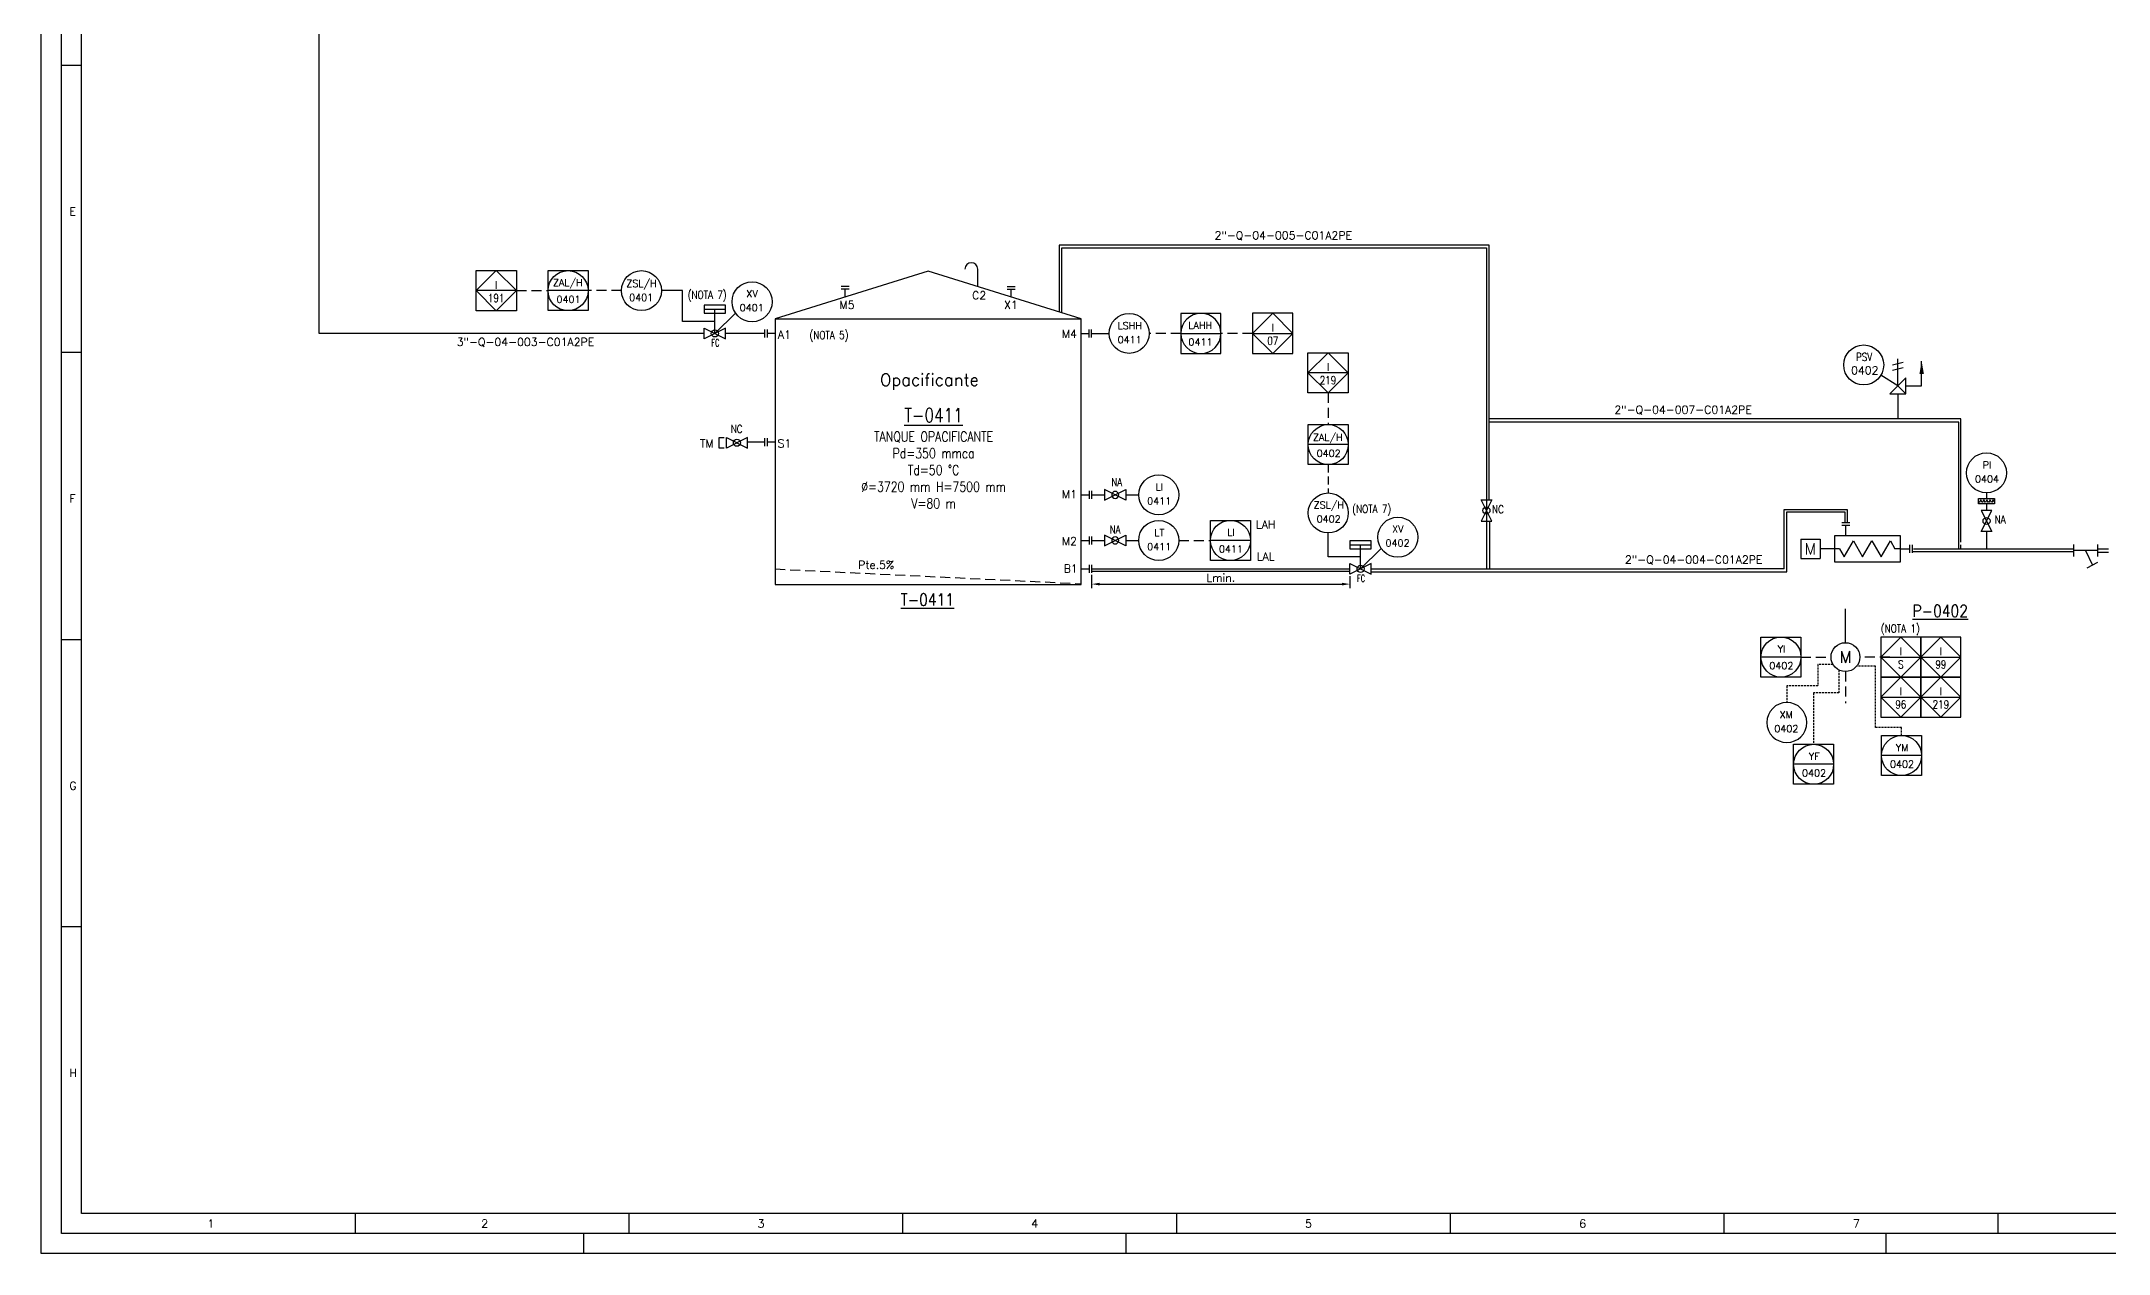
# Model space of a CAD drawing. Header units: millimetres. Extents: x 199 to 3946, y 1635 to 2230.
# Drawn here: x 2170 to 2687, y 1635 to 1938 of the extents above; entities that cross this region are included whole.
import ezdxf
from ezdxf.enums import TextEntityAlignment as Align

# ---------------------------------------------------------------- set-up
doc = ezdxf.new("R2010")
doc.units = ezdxf.units.MM
doc.linetypes.add('TRAZOS', pattern=[0.75, 0.5, -0.25])
for name, color, linetype in [('CAJETIN', 1, 'Continuous'), ('CONEXION INTRUMENTOS', 1, 'Continuous'), ('COTAS', 4, 'Continuous'), ('EQUIPOS', 5, 'Continuous'), ('EQUIPOS 02', 1, 'Continuous'), ('FORMATO', 7, 'Continuous'), ('INSTRUMENTOS', 1, 'Continuous'), ('TEX', 7, 'Continuous'), ('TEX EQUIPOS', 6, 'Continuous'), ('TEXTO-INSTRUMENTACION', 7, 'Continuous'), ('TEXTO-VALVULAS Y ACCESORIOS', 7, 'Continuous'), ('TUBERIA', 5, 'Continuous'), ('TUBERÍA2', 1, 'TRAZOS'), ('VALVULAS Y ACCESORIOS', 1, 'Continuous')]:
    doc.layers.add(name, color=color, linetype=linetype)
doc.styles.add('PY', font='ROMANS.shx')
doc.styles.add('PY1', font='ROMANS.shx', dxfattribs={"width": 0.8})
doc.styles.add('PY3', font='ROMANS.shx', dxfattribs={"width": 0.6})
doc.styles.add('TXT', font='txt')
doc.linetypes.add('SEÑAL_MECANICA2', pattern='A,4.411183,["o",PY,S=4.130212,R=360,X=0,Y=-1.374288],0.588817,-0.374158,["",PY,S=2,R=360,X=0,Y=-0.688262],-2.183682', length=7.55784)
doc.dimstyles.new('1-5', dxfattribs={"dimtxt": 2, "dimasz": 2, "dimexe": 1, "dimexo": 0.5, "dimgap": 0.6, "dimtad": 1, "dimdec": 0, "dimlfac": 5, "dimzin": 0, "dimdsep": 46, "dimtxsty": 'PY', "dimcen": 0.7, "dimclrd": 4, "dimclre": 4, "dimclrt": 7, "dimazin": 0, "dimtfac": 1, "dimtdec": 0, "dimtofl": 0, "dimtmove": 0, "dimatfit": 3, "dimfxl": 1, "dimtolj": 1, "dimtzin": 0, "dimarcsym": 0})

# ---------------------------------------------------------------- blocks, each defined once
blk = doc.blocks.new('VALV GLOB-V')
at = {"layer": 'INSTRUMENTOS', "color": 1, "flags": 128}
blk.add_lwpolyline([(5.7, -1.43), (5.7, 1.43), (0, -1.43), (0, 1.43)], close=True, dxfattribs=at)
at = {"layer": 'INSTRUMENTOS', "color": 1}
blk.add_circle((2.85, 0), 0.95, dxfattribs=at)
at = {"layer": 'INSTRUMENTOS', "color": 7, "linetype": 'SEÑAL_MECANICA2', "style": 'PY'}
blk.add_attdef('REF.', text='', height=2, dxfattribs=at).set_placement((3, -3.37), align=Align.MIDDLE)
blk = doc.blocks.new('SEÑAL CIR')
at = {"color": 1}
blk.add_circle((0, 5.7), 5.7, dxfattribs=at)
at = {"layer": 'INSTRUMENTOS', "linetype": 'Continuous', "style": 'PY', "flags": 4}
for p in [(0.18, 6.94), (0.13, 2.95)]:
    blk.add_attdef('---', text='', height=2, dxfattribs=at).set_placement(p, align=Align.CENTER)
blk = doc.blocks.new('SEÑAL CIRCU MARCO')
at = {"color": 1, "linetype": 'Continuous', "ltscale": 0.5}
blk.add_line((5.7, 5.7), (-5.7, 5.7), dxfattribs=at)
at = {"color": 1, "flags": 128}
blk.add_lwpolyline([(5.7, 0), (-5.7, 0), (-5.7, 11.4), (5.7, 11.4)], close=True, dxfattribs=at)
at = {"color": 1}
blk.add_circle((0, 5.7), 5.7, dxfattribs=at)
at = {"style": 'PY'}
for tag, p in [('XXX', (0.18, 7.98)), ('YYY', (0.13, 3.24))]:
    blk.add_attdef(tag, text='', height=2, dxfattribs=at).set_placement(p, align=Align.MIDDLE)
blk = doc.blocks.new('SECUENCIA PROGRAMADA EN SISTEMA DE CONTROL PLC')
at = {"layer": 'INSTRUMENTOS'}
blk.add_line((-5, 5), (5, 5), dxfattribs=at)
at = {"layer": 'INSTRUMENTOS', "flags": 128}
for points in [[(0, 0), (-5, 5), (0, 10), (5, 5)], [(-5, 0), (5, 0), (5, 10), (-5, 10)]]:
    blk.add_lwpolyline(points, close=True, dxfattribs=at)
at = {"layer": 'TEXTO-INSTRUMENTACION', "linetype": 'Continuous', "style": 'PY1', "width": 0.8}
for tag, p in [('XXX', (0.01, 6.43)), ('YYY', (0.01, 3.17))]:
    blk.add_attdef(tag, text='', height=2, dxfattribs=at).set_placement(p, align=Align.MIDDLE_CENTER)
blk = doc.blocks.new('DIAFRAGMA')
at = {"layer": 'INSTRUMENTOS', "color": 1, "ltscale": 0.1, "flags": 128}
blk.add_lwpolyline([(0, -2.25), (0, 2.25), (1.5, 2.25), (1.5, -2.25)], close=True, dxfattribs=at)
blk.add_lwpolyline([(0.46, -2.25), (1.12, -1.86), (0.38, -1.43), (1.12, -1), (0.38, -0.56), (1.12, -0.13), (0.38, 0.3), (1.12, 0.73), (0.38, 1.17), (1.12, 1.6), (0.38, 2.03), (0.75, 2.25)], dxfattribs=at)
blk = doc.blocks.new('*D18')
at = {"layer": 'COTAS', "color": 4, "lineweight": -2, "transparency": 16777216}
for p, q in [((2432.5, 1804.72), (2432.5, 1801.42)), ((2497.05, 1804.39), (2497.05, 1801.42)), ((2434.5, 1802.42), (2495.05, 1802.42))]:
    blk.add_line(p, q, dxfattribs=at)
at = {"layer": 'COTAS', "color": 4, "transparency": 16777216}
for points in [[(2434.5, 1802.75), (2434.5, 1802.08), (2432.5, 1802.42)], [(2495.05, 1802.75), (2495.05, 1802.08), (2497.05, 1802.42)]]:
    blk.add_solid(points, dxfattribs=at)
at = {"layer": 'Defpoints', "color": 0, "transparency": 16777216}
for p in [(2432.5, 1805.22), (2497.05, 1804.89), (2497.05, 1802.42)]:
    blk.add_point(p, dxfattribs=at)
at = {"layer": 'COTAS', "color": 7, "transparency": 16777216, "insert": (2464.78, 1804.02), "char_height": 2, "attachment_point": 5, "style": 'PY'}
blk.add_mtext('\\A1;Lmin.', dxfattribs=at)
blk = doc.blocks.new('MARCO-A1')
at = {"layer": 'FORMATO', "color": 5}
for p, q in [((5, 297), (10, 297)), ((5, 225.25), (10, 225.25)), ((5, 153.5), (10, 153.5)), ((5, 81.75), (10, 81.75)), ((78.42, 10), (78.42, 5)), ((146.83, 10), (146.83, 5)), ((215.25, 10), (215.25, 5)), ((283.67, 10), (283.67, 5)), ((352.08, 10), (352.08, 5)), ((420.5, 10), (420.5, 5)), ((488.92, 10), (488.92, 5))]:
    blk.add_line(p, q, dxfattribs=at)
at = {"layer": 'FORMATO', "color": 1, "linetype": 'Continuous'}
for p, q in [((135.5, 5), (135.5, 0)), ((271, 5), (271, 0)), ((461, 5), (461, 0))]:
    blk.add_line(p, q, dxfattribs=at)
at = {"layer": 'FORMATO', "color": 1}
blk.add_lwpolyline([(0, 594), (841, 594), (841, 0), (0, 0)], close=True, dxfattribs=at)
at = {"layer": 'FORMATO', "color": 5}
blk.add_lwpolyline([(5, 589), (836, 589), (836, 5), (5, 5)], close=True, dxfattribs=at)
at = {"layer": 'FORMATO', "color": 8, "linetype": 'Continuous'}
blk.add_lwpolyline([(10, 584), (831, 584), (831, 10), (10, 10)], close=True, dxfattribs=at)
at = {"layer": 'FORMATO', "color": 1, "style": 'PY'}
for s, p in [('E', (7, 259.42)), ('F', (7, 187.67)), ('G', (7, 115.92)), ('H', (7, 44.17)), ('1', (41.52, 6.5)), ('2', (109.93, 6.5)), ('3', (178.99, 6.5)), ('4', (247.4, 6.5)), ('5', (315.82, 6.5)), ('6', (384.34, 6.5)), ('7', (452.75, 6.5))]:
    blk.add_text(s, height=2, dxfattribs=at).set_placement(p)
blk = doc.blocks.new('BOMBA VOLUMETRICA')
at = {"layer": 'EQUIPOS', "linetype": 'Continuous'}
for p, q in [((-11.27, -4.05), (-11.27, -8.85)), ((-11.27, -4.05), (-6.47, -4.05)), ((-6.47, -4.05), (-6.47, -8.85)), ((-0.45, -8.45), (1.86, -4.45)), ((0, -3.12), (0, -0.67)), ((1.86, -4.45), (4.17, -8.45)), ((4.17, -8.45), (6.48, -4.45)), ((6.48, -4.45), (8.79, -8.45)), ((8.79, -8.45), (11.1, -4.45)), ((11.1, -4.45), (12.25, -6.45)), ((-11.27, -8.85), (-6.47, -8.85)), ((-1.61, -6.45), (-6.47, -6.45)), ((-1.61, -6.45), (-0.45, -8.45)), ((13.52, -6.45), (12.25, -6.45)), ((13.52, -6.45), (15.97, -6.45))]:
    blk.add_line(p, q, dxfattribs=at)
at = {"layer": 'EQUIPOS', "linetype": 'Continuous', "flags": 128}
blk.add_lwpolyline([(-2.78, -3.12), (13.52, -3.12), (13.52, -9.79), (-2.78, -9.79)], close=True, dxfattribs=at)
at = {"layer": 'VALVULAS Y ACCESORIOS', "ltscale": 0.1}
for p, q in [((1, 0), (-1, 0)), ((1, -0.67), (-1, -0.67)), ((15.97, -7.45), (15.97, -5.45)), ((16.64, -7.45), (16.64, -5.45))]:
    blk.add_line(p, q, dxfattribs=at)
at = {"layer": 'EQUIPOS 02', "style": 'PY'}
blk.add_text('M', height=2.8, dxfattribs=at).set_placement((-8.87, -6.45), align=Align.MIDDLE)
at = {"layer": 'TEX EQUIPOS', "linetype": 'Continuous', "style": 'PY1', "width": 0.8}
blk.add_attdef('REF_EQUIPO', text='', height=3, dxfattribs=at).set_placement((2.35, -13.59), align=Align.MIDDLE_CENTER)
blk = doc.blocks.new('FLECHA')
at = {"color": 1}
blk.add_solid([(-0.88, -5), (0.87, -5), (0, 0)], dxfattribs=at)
blk = doc.blocks.new('VALVULA SEGURIDAD P')
at = {"layer": 'CONEXION INTRUMENTOS'}
blk.add_line((0, 2), (-4.28, 4.59), dxfattribs=at)
at = {"layer": 'INSTRUMENTOS'}
for p, q in [((1.33, 7.8), (-1.33, 7.09)), ((1.33, 6.47), (-1.33, 5.76)), ((0, 2), (0, 8.67)), ((5.94, 2), (5.94, 8.12)), ((-2, 0), (2, 4)), ((0, 2), (2, 0)), ((2, 2), (5.94, 2))]:
    blk.add_line(p, q, dxfattribs=at)
at = {"layer": 'INSTRUMENTOS', "flags": 128}
blk.add_lwpolyline([(-2, 0), (2, 0), (2, 4)], dxfattribs=at)
at = {"layer": 'INSTRUMENTOS'}
blk.add_circle((-8.55, 7.18), 5, dxfattribs=at)
at = {"layer": 'TEX', "xscale": -0.6333336500001678, "yscale": 0.6333336500000541, "zscale": 0.63333365}
blk.add_blockref('FLECHA', (5.94, 8.12), dxfattribs=at)
at = {"layer": 'TEXTO-INSTRUMENTACION', "style": 'PY1', "width": 0.8}
blk.add_text('PSV', height=2, dxfattribs=at).set_placement((-8.43, 8.18), align=Align.CENTER)
at = {"layer": 'TEXTO-INSTRUMENTACION', "color": 7, "style": 'PY1', "width": 0.8}
blk.add_attdef('XXX', text='', height=2, dxfattribs=at).set_placement((-8.43, 5.18), align=Align.MIDDLE)
blk = doc.blocks.new('MANG-VAL')
at = {"layer": 'INSTRUMENTOS', "color": 1}
for p, q in [((0, 1.5), (0, -1.5)), ((6, 0), (0, 0)), ((3, 0), (4.8, -3.6)), ((6, 1.5), (6, -1.5)), ((3.46, -4.27), (6.14, -2.93))]:
    blk.add_line(p, q, dxfattribs=at)

msp = doc.modelspace()

# ---------------------------------------------------------------- linework, layer by layer
at = {"color": 4, "linetype": 'Continuous'}
for p, q in [((2531.82, 1887.1), (2424.41, 1887.1)), ((2424.41, 1887.1), (2424.41, 1870.59)), ((2531.82, 1823.51), (2531.82, 1887.1)), ((2649.24, 1842.89), (2531.88, 1842.89)), ((2649.24, 1811.22), (2649.24, 1842.89)), ((2606.26, 1805.47), (2606.26, 1820.5)), ((2606.26, 1820.5), (2620.74, 1820.5)), ((2620.74, 1820.5), (2620.74, 1817.7)), ((2531.99, 1806.19), (2531.99, 1818.15)), ((2637.66, 1810.56), (2677.84, 1810.56)), ((2683.84, 1810.44), (2686.66, 1810.44)), ((2432.52, 1805.61), (2497.06, 1805.61)), ((2502.39, 1805.47), (2606.26, 1805.47))]:
    msp.add_line(p, q, dxfattribs=at)
at = {"color": 1}
for p, q in [((2330.25, 1875.75), (2324.99, 1875.75)), ((2330.25, 1868.08), (2330.25, 1875.75)), ((2338.33, 1868.08), (2330.25, 1868.08)), ((2338.33, 1865.06), (2343.51, 1870.15)), ((2432.5, 1865.07), (2436.88, 1865.07)), ((2350.79, 1837.89), (2346.4, 1837.89)), ((2432.5, 1824.72), (2435.75, 1824.72)), ((2441.02, 1824.72), (2444.27, 1824.72)), ((2656.12, 1825.21), (2656.12, 1823.85)), ((2656.12, 1822.5), (2656.12, 1820.82)), ((2491.63, 1809.24), (2491.63, 1815.2)), ((2656.14, 1815.56), (2656.14, 1811.22)), ((2432.5, 1813.33), (2435.75, 1813.33)), ((2441.02, 1813.33), (2444.27, 1813.33)), ((2499.71, 1809.24), (2491.63, 1809.24)), ((2499.71, 1806.22), (2504.89, 1811.31)), ((2620.88, 1787.78), (2620.88, 1796.22))]:
    msp.add_line(p, q, dxfattribs=at)
at = {"color": 5, "linetype": 'Continuous'}
for p, q in [((2605.55, 1806.22), (2605.55, 1821.08)), ((2605.55, 1821.08), (2621.34, 1821.08)), ((2621.34, 1821.08), (2621.34, 1817.7))]:
    msp.add_line(p, q, dxfattribs=at)
at = {"color": 1, "flags": 128}
msp.add_lwpolyline([(2340.68, 1838.98), (2339.36, 1838.98), (2339.36, 1836.48), (2340.68, 1836.48)], dxfattribs=at)
at = {"color": 1}
msp.add_circle((2620.88, 1784.18), 3.6, dxfattribs=at)
at = {"layer": 'CAJETIN', "color": 1, "linetype": 'TRAZOS', "ltscale": 5}
for p, q in [((2288.73, 1875.75), (2296.65, 1875.75)), ((2314.99, 1875.75), (2306.65, 1875.75)), ((2454.81, 1865.07), (2446.88, 1865.07)), ((2472.74, 1865.07), (2464.81, 1865.07)), ((2491.58, 1850.18), (2491.62, 1842.28)), ((2454.27, 1813.33), (2462.19, 1813.33)), ((2353.44, 1806.2), (2429.85, 1802.52))]:
    msp.add_line(p, q, dxfattribs=at)
at = {"layer": 'CAJETIN', "color": 1, "linetype": 'TRAZOS', "ltscale": 4}
msp.add_line((2491.62, 1832.28), (2491.63, 1825.2), dxfattribs=at)
at = {"layer": 'EQUIPOS'}
for p, q in [((2391.64, 1880.6), (2353.44, 1868.73)), ((2429.85, 1868.73), (2391.64, 1880.6)), ((2353.44, 1868.73), (2353.44, 1802.31)), ((2429.85, 1806.22), (2429.85, 1868.73)), ((2429.85, 1802.31), (2429.85, 1806.22)), ((2432.5, 1806.22), (2453.21, 1806.22)), ((2453.21, 1806.22), (2497.05, 1806.22)), ((2502.38, 1806.22), (2591.59, 1806.22)), ((2353.44, 1802.31), (2429.85, 1802.31))]:
    msp.add_line(p, q, dxfattribs=at)
for points in [[(2425.09, 1870.21), (2425.09, 1886.47), (2531.17, 1886.47), (2531.17, 1806.22)], [(2649.72, 1812.88), (2649.72, 1843.68), (2531.77, 1843.68)]]:
    msp.add_lwpolyline(points, dxfattribs=at)
at = {"layer": 'EQUIPOS', "linetype": 'Continuous', "flags": 128}
msp.add_lwpolyline([(2404.02, 1876.75), (2404.02, 1881.14, 1), (2400.82, 1881.14, -1)], format="xyb", dxfattribs=at)
at = {"layer": 'EQUIPOS 02', "color": 5}
msp.add_line((2353.44, 1868.73), (2429.85, 1868.73), dxfattribs=at)
at = {"layer": 'TUBERIA', "linetype": 'Continuous'}
for p, q in [((2370.93, 1874.16), (2370.93, 1876.15)), ((2412.36, 1874.16), (2412.36, 1876.15)), ((2353.44, 1865.06), (2351.45, 1865.06)), ((2429.85, 1865.07), (2431.84, 1865.07)), ((2353.44, 1837.89), (2351.45, 1837.89)), ((2429.85, 1824.72), (2431.84, 1824.72)), ((2429.85, 1813.33), (2431.84, 1813.33)), ((2649.72, 1811.22), (2649.72, 1812.21)), ((2429.85, 1806.22), (2431.84, 1806.22)), ((2429.85, 1806.22), (2431.84, 1806.22))]:
    msp.add_line(p, q, dxfattribs=at)
at = {"layer": 'TUBERIA', "color": 5, "linetype": 'Continuous'}
for p, q in [((2335.67, 1865.08), (2239.44, 1865.06)), ((2350.79, 1865.06), (2341, 1865.08)), ((2350.79, 1865.06), (2341, 1865.08)), ((2637.93, 1811.22), (2645.92, 1811.22)), ((2645.86, 1811.22), (2677.86, 1811.24)), ((2683.82, 1811.22), (2686.66, 1811.22)), ((2605.55, 1806.22), (2591.42, 1806.22))]:
    msp.add_line(p, q, dxfattribs=at)
at = {"layer": 'TUBERIA', "color": 1, "lineweight": 30}
msp.add_line((2633.99, 1850), (2633.99, 1843.88), dxfattribs=at)
at = {"layer": 'TUBERIA', "color": 1, "linetype": 'TRAZOS', "ltscale": 5}
for p, q in [((2609.77, 1784.18), (2617.28, 1784.18)), ((2631.99, 1784.18), (2624.48, 1784.18)), ((2620.88, 1780.58), (2620.88, 1772.7))]:
    msp.add_line(p, q, dxfattribs=at)
at = {"layer": 'TUBERIA', "color": 5, "linetype": 'Continuous'}
msp.add_lwpolyline([(2239.44, 1865.06), (2239.44, 1965.62), (2770.76, 1965.62), (2770.76, 2076.34)], dxfattribs=at)
at = {"layer": 'TUBERÍA2'}
for points in [[(2617.79, 1782.34), (2613.98, 1782.34), (2613.98, 1777.02), (2606.24, 1777.02), (2606.24, 1772.82)], [(2619.26, 1780.96), (2619.26, 1775.22), (2612.94, 1775.22), (2612.94, 1762.39)], [(2634.91, 1764.58), (2634.91, 1766.56), (2628.37, 1766.56), (2628.37, 1781.87), (2623.64, 1781.87)]]:
    msp.add_lwpolyline(points, dxfattribs=at)
at = {"layer": 'VALVULAS Y ACCESORIOS', "ltscale": 0.1}
for p, q in [((2371.93, 1876.81), (2369.93, 1876.81)), ((2371.93, 1876.15), (2369.93, 1876.15)), ((2411.36, 1876.81), (2413.36, 1876.81)), ((2411.36, 1876.15), (2413.36, 1876.15)), ((2350.79, 1864.06), (2350.79, 1866.06)), ((2351.45, 1864.06), (2351.45, 1866.06)), ((2431.84, 1864.07), (2431.84, 1866.07)), ((2432.5, 1864.07), (2432.5, 1866.07)), ((2350.79, 1836.89), (2350.79, 1838.89)), ((2350.79, 1836.89), (2350.79, 1838.89)), ((2351.45, 1836.89), (2351.45, 1838.89)), ((2351.45, 1836.89), (2351.45, 1838.89)), ((2431.84, 1825.72), (2431.84, 1823.72)), ((2432.5, 1825.72), (2432.5, 1823.72)), ((2431.84, 1814.33), (2431.84, 1812.33)), ((2432.5, 1814.33), (2432.5, 1812.33)), ((2431.84, 1807.22), (2431.84, 1805.22)), ((2432.5, 1807.22), (2432.5, 1805.22))]:
    msp.add_line(p, q, dxfattribs=at)
at = {"layer": 'VALVULAS Y ACCESORIOS'}
for p, q in [((2335.67, 1871.1), (2341, 1871.1)), ((2338.33, 1865.06), (2338.33, 1871.1)), ((2497.05, 1812.27), (2502.38, 1812.27)), ((2499.71, 1806.22), (2499.71, 1812.27))]:
    msp.add_line(p, q, dxfattribs=at)
at = {"layer": 'VALVULAS Y ACCESORIOS', "flags": 128}
for points in [[(2335.67, 1872.1), (2335.67, 1870.1), (2341, 1870.1), (2341, 1872.1)], [(2335.67, 1863.73), (2335.67, 1866.39), (2341, 1863.73), (2341, 1866.39)], [(2497.05, 1813.27), (2497.05, 1811.27), (2502.38, 1811.27), (2502.38, 1813.27)], [(2497.05, 1804.89), (2497.05, 1807.55), (2502.38, 1804.89), (2502.38, 1807.55)]]:
    msp.add_lwpolyline(points, close=True, dxfattribs=at)

# ---------------------------------------------------------------- block references
msp.add_blockref('MARCO-A1', (2170.01, 1635.11))
ref = msp.add_blockref('SECUENCIA PROGRAMADA EN SISTEMA DE CONTROL PLC', (2283.7, 1870.72), dxfattribs=dict(xscale=-1.005571670621066, yscale=1.005571670621293, zscale=1.005571670621306))
ref.add_attrib('XXX', 'I', dxfattribs={"layer": 'TEXTO-INSTRUMENTACION', "linetype": 'Continuous', "height": 2.01, "style": 'TXT'}).set_placement((2283.69, 1877.19), align=Align.MIDDLE_CENTER)
ref.add_attrib('YYY', '191', dxfattribs={"layer": 'TEXTO-INSTRUMENTACION', "linetype": 'Continuous', "height": 2.011, "style": 'PY1', "width": 0.8}).set_placement((2283.69, 1873.91), align=Align.MIDDLE_CENTER)
ref = msp.add_blockref('SEÑAL CIRCU MARCO', (2301.65, 1870.75), dxfattribs=dict(xscale=0.8770999999999276, yscale=0.8770999999999276, zscale=0.8770999999999276))
ref.add_attrib('XXX', 'ZAL/H', dxfattribs={"height": 1.754, "style": 'PY'}).set_placement((2301.58, 1877.63), align=Align.MIDDLE)
ref.add_attrib('YYY', '0401', dxfattribs={"height": 1.754, "style": 'PY'}).set_placement((2301.76, 1873.59), align=Align.MIDDLE)
at = {"linetype": 'Continuous'}
ref = msp.add_blockref('SEÑAL CIR', (2319.99, 1870.75), dxfattribs=dict(at, xscale=0.8770999999999276, yscale=0.8770999999999276, zscale=0.8770999999999276))
ref.add_attrib('---', 'ZSL/H', dxfattribs={"layer": 'INSTRUMENTOS', "color": 7, "linetype": 'Continuous', "height": 1.754, "style": 'PY'}).set_placement((2319.99, 1876.66), align=Align.CENTER)
ref.add_attrib('---', '0401', dxfattribs={"layer": 'INSTRUMENTOS', "color": 7, "linetype": 'Continuous', "height": 1.754, "style": 'PY'}).set_placement((2319.92, 1873.16), align=Align.CENTER)
ref = msp.add_blockref('SEÑAL CIR', (2347.64, 1867.97), dxfattribs=dict(at, xscale=0.8770999999999276, yscale=0.8770999999999276, zscale=0.8770999999999276))
ref.add_attrib('---', 'XV', dxfattribs={"layer": 'INSTRUMENTOS', "color": 7, "linetype": 'Continuous', "height": 1.754, "style": 'PY'}).set_placement((2347.64, 1874.12), align=Align.CENTER)
ref.add_attrib('---', '0401', dxfattribs={"layer": 'INSTRUMENTOS', "color": 7, "linetype": 'Continuous', "height": 1.754, "style": 'PY'}).set_placement((2347.56, 1870.63), align=Align.CENTER)
ref = msp.add_blockref('VALV GLOB-V', (2335.67, 1865.06), dxfattribs=dict(at, xscale=0.9356729824555714, yscale=0.9356729824555714, zscale=0.9356729824555714))
ref.add_attrib('REF.', 'FC', dxfattribs={"layer": 'INSTRUMENTOS', "color": 7, "linetype": 'SEÑAL_MECANICA2', "height": 1.778, "style": 'PY3', "width": 0.6}).set_placement((2338.47, 1862.72), align=Align.MIDDLE)
ref = msp.add_blockref('SEÑAL CIR', (2441.88, 1860.07), dxfattribs=dict(at, xscale=0.8770999999999276, yscale=0.8770999999999276, zscale=0.8770999999999276))
ref.add_attrib('---', 'LSHH', dxfattribs={"layer": 'INSTRUMENTOS', "color": 7, "linetype": 'Continuous', "height": 1.754, "style": 'PY'}).set_placement((2442.04, 1866.15), align=Align.CENTER)
ref.add_attrib('---', '0411', dxfattribs={"layer": 'INSTRUMENTOS', "color": 7, "linetype": 'Continuous', "height": 1.754, "style": 'PY'}).set_placement((2441.99, 1862.66), align=Align.CENTER)
ref = msp.add_blockref('SEÑAL CIRCU MARCO', (2459.81, 1860.06), dxfattribs=dict(xscale=-0.8777884135909062, yscale=0.8777884135906788, zscale=0.8777884135908177))
ref.add_attrib('XXX', 'LAHH', dxfattribs={"height": 1.756, "style": 'PY'}).set_placement((2459.65, 1867.07), align=Align.MIDDLE)
ref.add_attrib('YYY', '0411', dxfattribs={"height": 1.756, "style": 'PY'}).set_placement((2459.7, 1862.91), align=Align.MIDDLE)
ref = msp.add_blockref('SECUENCIA PROGRAMADA EN SISTEMA DE CONTROL PLC', (2477.76, 1860.04), dxfattribs=dict(xscale=1.005571670621293, yscale=1.005571670621293, zscale=1.005571670621293))
ref.add_attrib('XXX', 'I', dxfattribs={"layer": 'TEXTO-INSTRUMENTACION', "linetype": 'Continuous', "height": 2.01, "style": 'TXT'}).set_placement((2477.77, 1866.51), align=Align.MIDDLE_CENTER)
ref.add_attrib('YYY', '07', dxfattribs={"layer": 'TEXTO-INSTRUMENTACION', "linetype": 'Continuous', "height": 2.011, "style": 'PY1', "width": 0.8}).set_placement((2477.77, 1863.22), align=Align.MIDDLE_CENTER)
ref = msp.add_blockref('SECUENCIA PROGRAMADA EN SISTEMA DE CONTROL PLC', (2491.58, 1850.18), dxfattribs=dict(xscale=-1.005571670621066, yscale=1.005571670621293, zscale=1.005571670621306))
ref.add_attrib('XXX', 'I', dxfattribs={"layer": 'TEXTO-INSTRUMENTACION', "linetype": 'Continuous', "height": 2.01, "style": 'TXT'}).set_placement((2491.58, 1856.65), align=Align.MIDDLE_CENTER)
ref.add_attrib('YYY', '219', dxfattribs={"layer": 'TEXTO-INSTRUMENTACION', "linetype": 'Continuous', "height": 2.011, "style": 'PY1', "width": 0.8}).set_placement((2491.58, 1853.37), align=Align.MIDDLE_CENTER)
for name, p in [('VALVULA SEGURIDAD P', (2633.99, 1850)), ('BOMBA VOLUMETRICA', (2621.01, 1817.7)), ('MANG-VAL', (2677.85, 1810.79))]:
    msp.add_blockref(name, p, dxfattribs=at)
ref = msp.add_blockref('SEÑAL CIRCU MARCO', (2491.62, 1832.28), dxfattribs=dict(xscale=0.8770999999999276, yscale=0.8770999999999276, zscale=0.8770999999999276))
ref.add_attrib('XXX', 'ZAL/H', dxfattribs={"height": 1.754, "style": 'PY'}).set_placement((2491.52, 1838.99), align=Align.MIDDLE)
ref.add_attrib('YYY', '0402', dxfattribs={"height": 1.754, "style": 'PY'}).set_placement((2491.74, 1835.12), align=Align.MIDDLE)
at = {"linetype": 'Continuous', "xscale": 0.9232631578945529, "yscale": 0.9232631578945529, "zscale": 0.9232631578945529}
msp.add_blockref('VALV GLOB-V', (2341.21, 1837.73), dxfattribs=at)
at = {"linetype": 'Continuous'}
ref = msp.add_blockref('SEÑAL CIR', (2656.14, 1825.21), dxfattribs=dict(at, xscale=0.8770999999999276, yscale=0.8770999999999276, zscale=0.8770999999999276))
ref.add_attrib('---', 'PI', dxfattribs={"layer": 'INSTRUMENTOS', "color": 7, "linetype": 'Continuous', "height": 1.754, "style": 'PY'}).set_placement((2656.29, 1831.29), align=Align.CENTER)
ref.add_attrib('---', '0404', dxfattribs={"layer": 'INSTRUMENTOS', "color": 7, "linetype": 'Continuous', "height": 1.754, "style": 'PY'}).set_placement((2656.25, 1827.79), align=Align.CENTER)
ref = msp.add_blockref('SEÑAL CIR', (2449.27, 1819.72), dxfattribs=dict(at, xscale=0.8770999999999276, yscale=0.8770999999999276, zscale=0.8770999999999276))
ref.add_attrib('---', 'LI', dxfattribs={"layer": 'INSTRUMENTOS', "color": 7, "linetype": 'Continuous', "height": 1.754, "style": 'PY'}).set_placement((2449.43, 1825.8), align=Align.CENTER)
ref.add_attrib('---', '0411', dxfattribs={"layer": 'INSTRUMENTOS', "color": 7, "linetype": 'Continuous', "height": 1.754, "style": 'PY'}).set_placement((2449.38, 1822.31), align=Align.CENTER)
for p, xscale, yscale, zscale, rotation in [((2435.75, 1824.72), -0.9232631578945529, 0.9232631578947803, 0.9232631578946926, 180), ((2531.17, 1823.44), 0.9232631578945529, 0.9232631578945529, 0.9232631578945529, 270), ((2656.14, 1815.56), 0.9232631578947803, 0.9232631578947803, 0.9232631578947803, 90), ((2435.75, 1813.33), -0.9232631578945529, 0.9232631578947803, 0.9232631578946926, 180)]:
    msp.add_blockref('VALV GLOB-V', p, dxfattribs=dict(at, xscale=xscale, yscale=yscale, zscale=zscale, rotation=rotation))
ref = msp.add_blockref('SEÑAL CIR', (2491.63, 1815.2), dxfattribs=dict(at, xscale=0.8770999999999276, yscale=0.8770999999999276, zscale=0.8770999999999276))
ref.add_attrib('---', 'ZSL/H', dxfattribs={"layer": 'INSTRUMENTOS', "color": 7, "linetype": 'Continuous', "height": 1.754, "style": 'PY'}).set_placement((2491.79, 1821.29), align=Align.CENTER)
ref.add_attrib('---', '0402', dxfattribs={"layer": 'INSTRUMENTOS', "color": 7, "linetype": 'Continuous', "height": 1.754, "style": 'PY'}).set_placement((2491.74, 1817.79), align=Align.CENTER)
at = {"color": 1, "linetype": 'Continuous', "xscale": 0.900000000000091, "yscale": 0.900000000000091, "zscale": 0.900000000000091, "rotation": 90}
msp.add_blockref('DIAFRAGMA', (2656.12, 1822.5), dxfattribs=at)
at = {"linetype": 'Continuous'}
ref = msp.add_blockref('SEÑAL CIR', (2509.02, 1809.13), dxfattribs=dict(at, xscale=0.8770999999999276, yscale=0.8770999999999276, zscale=0.8770999999999276))
ref.add_attrib('---', 'XV', dxfattribs={"layer": 'INSTRUMENTOS', "color": 7, "linetype": 'Continuous', "height": 1.754, "style": 'PY'}).set_placement((2509.02, 1815.29), align=Align.CENTER)
ref.add_attrib('---', '0402', dxfattribs={"layer": 'INSTRUMENTOS', "color": 7, "linetype": 'Continuous', "height": 1.754, "style": 'PY'}).set_placement((2508.94, 1811.79), align=Align.CENTER)
ref = msp.add_blockref('SEÑAL CIR', (2449.27, 1808.33), dxfattribs=dict(at, xscale=0.8770999999999276, yscale=0.8770999999999276, zscale=0.8770999999999276))
ref.add_attrib('---', 'LT', dxfattribs={"layer": 'INSTRUMENTOS', "color": 7, "linetype": 'Continuous', "height": 1.754, "style": 'PY'}).set_placement((2449.43, 1814.42), align=Align.CENTER)
ref.add_attrib('---', '0411', dxfattribs={"layer": 'INSTRUMENTOS', "color": 7, "linetype": 'Continuous', "height": 1.754, "style": 'PY'}).set_placement((2449.38, 1810.92), align=Align.CENTER)
for p, xscale, yscale, zscale, values in [((2467.19, 1808.33), 0.8777884135906788, 0.8777884135906788, 0.8777884135906788, {'XXX': 'LI', 'YYY': '0411'}), ((2604.77, 1779.18), 0.8770999999999276, 0.8770999999999276, 0.8770999999999276, {'XXX': 'YI', 'YYY': '0402'}), ((2612.94, 1752.39), 0.8771000000000413, 0.8771000000000413, 0.8771000000000413, {'XXX': 'YF', 'YYY': '0402'}), ((2634.91, 1754.58), 0.8771000000000413, 0.8771000000000413, 0.8771000000000413, {'XXX': 'YM', 'YYY': '0402'})]:
    msp.add_blockref('SEÑAL CIRCU MARCO', p, dxfattribs=dict(xscale=xscale, yscale=yscale, zscale=zscale)).add_auto_attribs(values)
ref = msp.add_blockref('VALV GLOB-V', (2497.05, 1806.22), dxfattribs=dict(at, xscale=0.9356729824555714, yscale=0.9356729824555714, zscale=0.9356729824555714))
ref.add_attrib('REF.', 'FC', dxfattribs={"layer": 'INSTRUMENTOS', "color": 7, "linetype": 'SEÑAL_MECANICA2', "height": 1.778, "style": 'PY3', "width": 0.6}).set_placement((2499.85, 1803.88), align=Align.MIDDLE)
ref = msp.add_blockref('SECUENCIA PROGRAMADA EN SISTEMA DE CONTROL PLC', (2634.71, 1779.17), dxfattribs=dict(xscale=1.001089596937504, yscale=1.001089596937504, zscale=1.001089596937504))
ref.add_attrib('XXX', 'I', dxfattribs={"layer": 'TEXTO-INSTRUMENTACION', "linetype": 'Continuous', "height": 2, "style": 'TXT'}).set_placement((2634.72, 1785.62), align=Align.MIDDLE_CENTER)
ref.add_attrib('YYY', 'S', dxfattribs={"layer": 'TEXTO-INSTRUMENTACION', "linetype": 'Continuous', "height": 2, "style": 'PY1', "width": 0.8}).set_placement((2634.72, 1782.35), align=Align.MIDDLE_CENTER)
ref = msp.add_blockref('SECUENCIA PROGRAMADA EN SISTEMA DE CONTROL PLC', (2644.73, 1779.17), dxfattribs=dict(xscale=1.001089596937504, yscale=1.001089596937504, zscale=1.001089596937504))
ref.add_attrib('XXX', 'I', dxfattribs={"layer": 'TEXTO-INSTRUMENTACION', "linetype": 'Continuous', "height": 2, "style": 'TXT'}).set_placement((2644.73, 1785.62), align=Align.MIDDLE_CENTER)
ref.add_attrib('YYY', '99', dxfattribs={"layer": 'TEXTO-INSTRUMENTACION', "linetype": 'Continuous', "height": 2.002, "style": 'PY1', "width": 0.8}).set_placement((2644.73, 1782.35), align=Align.MIDDLE_CENTER)
ref = msp.add_blockref('SECUENCIA PROGRAMADA EN SISTEMA DE CONTROL PLC', (2634.71, 1769.16), dxfattribs=dict(xscale=1.001089596937504, yscale=1.001089596937504, zscale=1.001089596937504))
ref.add_attrib('XXX', 'I', dxfattribs={"layer": 'TEXTO-INSTRUMENTACION', "linetype": 'Continuous', "height": 2, "style": 'TXT'}).set_placement((2634.72, 1775.6), align=Align.MIDDLE_CENTER)
ref.add_attrib('YYY', '96', dxfattribs={"layer": 'TEXTO-INSTRUMENTACION', "linetype": 'Continuous', "height": 2.002, "style": 'PY1', "width": 0.8}).set_placement((2634.72, 1772.34), align=Align.MIDDLE_CENTER)
ref = msp.add_blockref('SECUENCIA PROGRAMADA EN SISTEMA DE CONTROL PLC', (2644.73, 1769.16), dxfattribs=dict(xscale=1.001089596937504, yscale=1.001089596937504, zscale=1.001089596937504))
ref.add_attrib('XXX', 'I', dxfattribs={"layer": 'TEXTO-INSTRUMENTACION', "linetype": 'Continuous', "height": 2, "style": 'TXT'}).set_placement((2644.73, 1775.6), align=Align.MIDDLE_CENTER)
ref.add_attrib('YYY', '219', dxfattribs={"layer": 'TEXTO-INSTRUMENTACION', "linetype": 'Continuous', "height": 2.002, "style": 'PY1', "width": 0.8}).set_placement((2644.73, 1772.34), align=Align.MIDDLE_CENTER)
ref = msp.add_blockref('SEÑAL CIR', (2606.24, 1762.82), dxfattribs=dict(at, xscale=-0.8771000000000413, yscale=0.8771000000000413, zscale=0.8771000000000413))
ref.add_attrib('---', 'XM', dxfattribs={"layer": 'INSTRUMENTOS', "color": 7, "linetype": 'Continuous', "height": 1.754, "style": 'PY'}).set_placement((2606.09, 1768.9), align=Align.CENTER)
ref.add_attrib('---', '0402', dxfattribs={"layer": 'INSTRUMENTOS', "color": 7, "linetype": 'Continuous', "height": 1.754, "style": 'PY'}).set_placement((2606.13, 1765.41), align=Align.CENTER)

# ---------------------------------------------------------------- texts
at = {"color": 7, "style": 'PY'}
msp.add_text('M', height=2.92, dxfattribs=at).set_placement((2620.88, 1784.18), align=Align.MIDDLE)
at = {"layer": 'CAJETIN', "color": 6, "linetype": 'Continuous', "style": 'PY', "width": 0.85}
msp.add_text('%%UT-0411', height=3, dxfattribs=at).set_placement((2391.46, 1797.03), align=Align.CENTER)
at = {"layer": 'CAJETIN', "color": 5, "linetype": 'Continuous', "insert": (2393, 1846.35), "char_height": 3.5, "width": 66.3747, "attachment_point": 2, "style": 'PY1'}
msp.add_mtext('{\\LT-0411\\P\\H0.7143x;\\l\\C7;TANQUE OPACIFICANTE\\PPd=350 mmca\\PTd=50 °C\\C5;\\P\\C7;%%C=3720 mm H=7500 mm\\PV=80 m}', dxfattribs=at)
at = {"layer": 'EQUIPOS', "color": 6, "linetype": 'Continuous', "style": 'PY', "width": 0.85}
msp.add_text('%%UP-0402', height=3, dxfattribs=at).set_placement((2644.58, 1794.22), align=Align.CENTER)
at = {"layer": 'EQUIPOS', "color": 6, "insert": (2391.97, 1854.98), "char_height": 3, "width": 39.4248, "attachment_point": 2, "style": 'PY'}
msp.add_mtext('Opacificante', dxfattribs=at)
at = {"layer": 'TEX', "color": 7, "char_height": 2, "width": 28.6036, "attachment_point": 5, "style": 'PY1'}
for s, insert in [('(NOTA 7)', (2336.42, 1874.37)), ('(NOTA 5)', (2366.86, 1864.32)), ('NC', (2343.79, 1841.18)), ('NA', (2438.77, 1827.91)), ('(NOTA 7)', (2502.5, 1820.86)), ('NC', (2534.04, 1821.12)), ('NA', (2659.54, 1818.53)), ('NA', (2438.35, 1816.1)), ('(NOTA 1)', (2634.61, 1790.99))]:
    msp.add_mtext(s, dxfattribs=dict(at, insert=insert))
at = {"layer": 'TEXTO-VALVULAS Y ACCESORIOS', "style": 'PY'}
for s, p in [('2"-Q-04-005-C01A2PE', (2480.4, 1888.57)), ('3"-Q-04-003-C01A2PE', (2291, 1861.92)), ('0402', (2625.71, 1854.83)), ('2"-Q-04-007-C01A2PE', (2580.31, 1844.99)), ('2"-Q-04-004-C01A2PE', (2582.96, 1807.53))]:
    msp.add_text(s, height=2, dxfattribs=at).set_placement(p, align=Align.CENTER)
at = {"layer": 'TEXTO-VALVULAS Y ACCESORIOS', "color": 7, "linetype": 'Continuous', "insert": (2374.15, 1808.22), "char_height": 2, "width": 14.9764, "attachment_point": 1, "style": 'PY'}
msp.add_mtext('Pte.5%', dxfattribs=at)
at = {"layer": 'TEXTO-VALVULAS Y ACCESORIOS', "color": 7, "linetype": 'Continuous', "style": 'PY', "flags": 4}
for tag, p in [('C2', (2404.38, 1873.58)), ('M5', (2371.35, 1871.18)), ('X1', (2412.32, 1871.18)), ('A1', (2355.71, 1863.75)), ('M4', (2426.93, 1863.99)), ('TM', (2336.33, 1836.52)), ('S1', (2355.71, 1836.58)), ('M1', (2426.93, 1823.86)), ('M2', (2426.95, 1812.13)), ('LAH', (2475.98, 1816.31)), ('LAL', (2475.98, 1808.34)), ('B1', (2427.27, 1805.29))]:
    msp.add_attdef(tag, text='---', height=2, dxfattribs=at).set_placement(p, align=Align.CENTER)

# ---------------------------------------------------------------- dimensions: what is measured, and where the dimension line sits
at = {"layer": 'COTAS', "color": 1}
dim = msp.add_linear_dim(base=(2497.05, 1802.42), p1=(2432.5, 1805.22), p2=(2497.05, 1804.89), text='Lmin.', dimstyle='1-5', dxfattribs=at)
dim.commit()
dim.dimension.update_dxf_attribs({"geometry": '*D18', "text_midpoint": (2464.78, 1804.02)})

doc.saveas('drawing.dxf')
